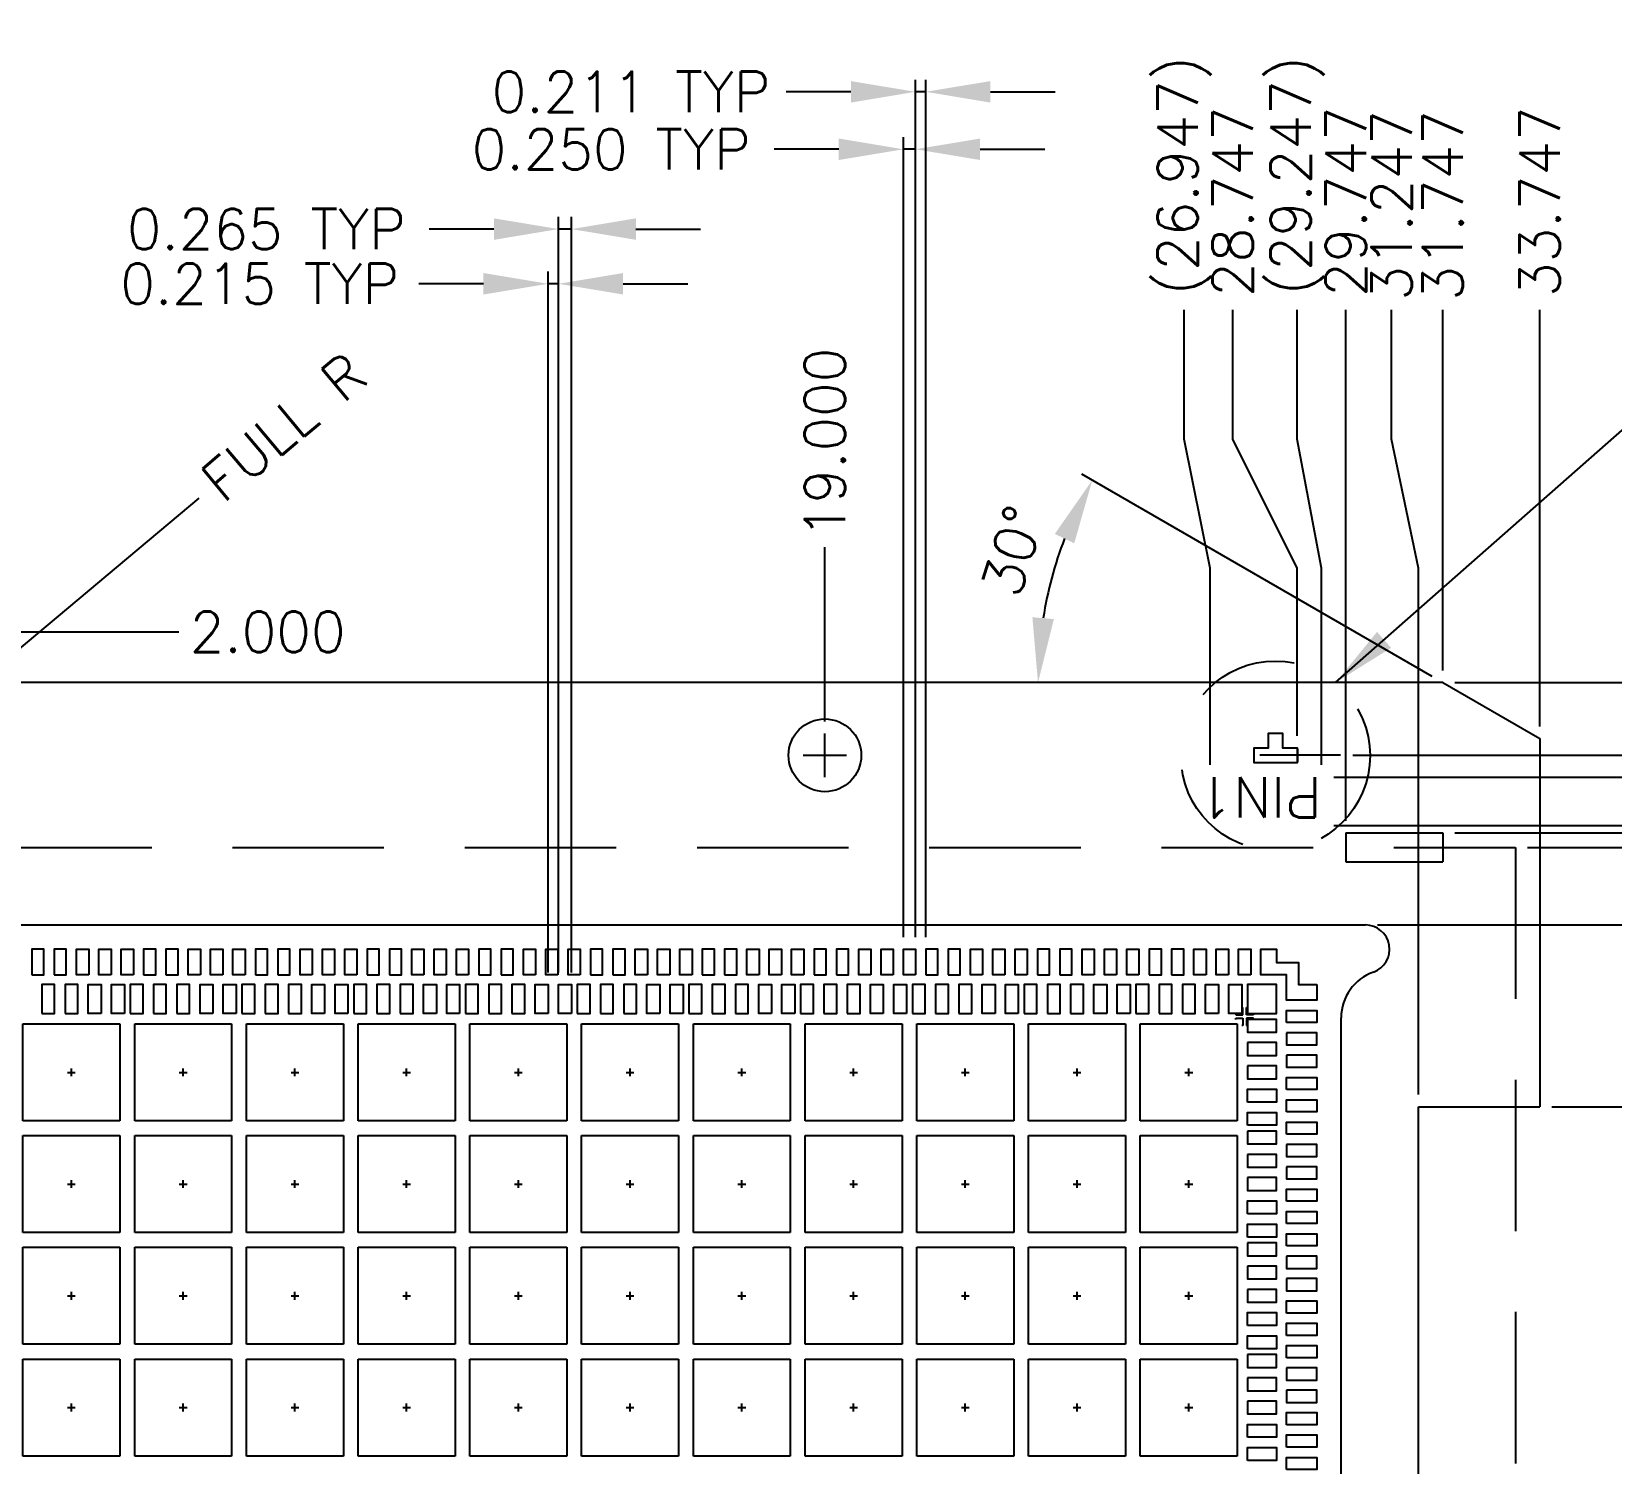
# Model space of a CAD drawing. Header units: millimetres. Extents: x 403.54 to 411.78, y 94.48 to 100.05.
# Drawn here: x 406.745 to 408.701, y 98.283 to 100.055 of the extents above; entities that cross this region are included whole.
import ezdxf

# ---------------------------------------------------------------- set-up
doc = ezdxf.new("R2010")
doc.units = ezdxf.units.MM
doc.header["$LTSCALE"] = 0.5
doc.header["$PDMODE"] = 98
for name, pattern in [('CENTER', [50.8, 31.75, -6.35, 6.35, -6.35]), ('HIDDEN', [0.375, 0.25, -0.125]), ('PHANTOM2', [31.75, 15.875, -3.175, 3.175, -3.175, 3.175, -3.175])]:
    doc.linetypes.add(name, pattern=pattern)
for name, color, linetype in [('1D', 4, 'Continuous'), ('BTM', 7, 'HIDDEN'), ('Center', 2, 'CENTER'), ('DIMENSION', 3, 'Continuous'), ('PKG', 1, 'PHANTOM2')]:
    doc.layers.add(name, color=color, linetype=linetype)
doc.styles.add('SIMPLEX', font='simplex.shx', dxfattribs={"bigfont": 'AllInOneBig.shx'})
doc.dimstyles.new('Standard1', dxfattribs={"dimtxt": 0.08, "dimasz": 0.08, "dimexe": 0.015, "dimexo": 0.015, "dimgap": 0.027, "dimtad": 1, "dimdec": 3, "dimlfac": 33.333333, "dimrnd": 0.0005, "dimzin": 1, "dimtxsty": 'SIMPLEX', "dimcen": 0.1905, "dimclrd": 256, "dimclre": 256, "dimclrt": 256, "dimazin": 3, "dimtp": 0.03, "dimtm": 0.05, "dimtfac": 0.8, "dimtdec": 3, "dimtmove": 0, "dimatfit": 3, "dimfxl": 0.05, "dimtzin": 4, "dimlwd": -1, "dimlwe": -1})
doc.dimstyles.new('Standard2', dxfattribs={"dimtxt": 0.05, "dimasz": 0.08, "dimexe": 0.015, "dimexo": 0.015, "dimgap": 0.01, "dimtad": 1, "dimdec": 3, "dimlfac": 16.666667, "dimrnd": 0.0005, "dimzin": 1, "dimtxsty": 'SIMPLEX', "dimcen": 0.015, "dimclrd": 256, "dimclre": 256, "dimclrt": 256, "dimazin": 3, "dimtp": 0.03, "dimtm": 0.05, "dimtfac": 0.8, "dimtdec": 3, "dimtmove": 0, "dimatfit": 3, "dimfxl": 0.05, "dimtzin": 4, "dimlwd": -1, "dimlwe": -1})

# ---------------------------------------------------------------- blocks, each defined once
blk = doc.blocks.new('*D9')
at = {"layer": 'Defpoints', "color": 0, "ltscale": 0.1, "transparency": 16777216}
for p in [(408.612, 98.7241), (409.1126, 98.7241), (406.5872, 97.1071)]:
    blk.add_point(p, dxfattribs=at)
at = {"layer": 'DIMENSION', "ltscale": 0.1, "transparency": 16777216}
blk.add_line((408.627, 98.7241), (409.1126, 98.7241), dxfattribs=at)
at = {"layer": 'DIMENSION', "ltscale": 0.1, "transparency": 16777216, "insert": (409.2464, 98.7241), "char_height": 0.05, "attachment_point": 5, "style": 'SIMPLEX'}
blk.add_mtext('\\A1;26.950', dxfattribs=at)
blk = doc.blocks.new('*D24')
at = {"layer": 'Defpoints', "color": 0, "transparency": 16777216}
for p in [(408.582, 99.0451), (408.582, 95.2051), (409.9498, 95.2051)]:
    blk.add_point(p, dxfattribs=at)
at = {"layer": 'DIMENSION', "transparency": 16777216}
for p, q in [((408.597, 99.0451), (409.9648, 99.0451)), ((409.9498, 98.9651), (409.9498, 97.6577)), ((409.9498, 95.2851), (409.9498, 96.5924)), ((408.597, 95.2051), (409.9648, 95.2051))]:
    blk.add_line(p, q, dxfattribs=at)
for points in [[(409.9365, 98.9651), (409.9631, 98.9651), (409.9498, 99.0451)], [(409.9365, 95.2851), (409.9631, 95.2851), (409.9498, 95.2051)]]:
    blk.add_solid(points, dxfattribs=at)
at = {"layer": 'DIMENSION', "transparency": 16777216, "insert": (409.9498, 97.1251), "char_height": 0.05, "attachment_point": 5, "rotation": 90, "style": 'SIMPLEX'}
blk.add_mtext('\\A1;64.000%%P0.500(TAPE WIDTH)', dxfattribs=at)
blk = doc.blocks.new('*D25')
at = {"layer": 'Defpoints', "color": 0, "transparency": 16777216}
for p in [(408.3962, 98.9491), (408.3962, 95.2651), (409.7707, 95.2651)]:
    blk.add_point(p, dxfattribs=at)
at = {"layer": 'DIMENSION', "transparency": 16777216}
for p, q in [((408.4112, 98.9491), (409.7857, 98.9491)), ((409.7707, 98.8691), (409.7707, 97.5254)), ((409.7707, 95.3451), (409.7707, 96.6887)), ((408.4112, 95.2651), (409.7857, 95.2651))]:
    blk.add_line(p, q, dxfattribs=at)
for points in [[(409.7574, 98.8691), (409.7841, 98.8691), (409.7707, 98.9491)], [(409.7574, 95.3451), (409.7841, 95.3451), (409.7707, 95.2651)]]:
    blk.add_solid(points, dxfattribs=at)
at = {"layer": 'DIMENSION', "transparency": 16777216, "insert": (409.7707, 97.1071), "char_height": 0.05, "attachment_point": 5, "rotation": 90, "style": 'SIMPLEX'}
blk.add_mtext('\\A1;59.3X61.4(MOLD PKG)', dxfattribs=at)
blk = doc.blocks.new('*D28')
at = {"layer": 'Defpoints', "color": 0, "transparency": 16777216}
for p in [(408.492, 99.0631), (409.1124, 98.9957), (406.5872, 97.1071)]:
    blk.add_point(p, dxfattribs=at)
at = {"layer": 'DIMENSION', "transparency": 16777216}
for p, q in [((408.507, 99.0631), (408.7924, 99.0631)), ((408.7924, 99.0631), (408.9524, 98.9957)), ((408.9524, 98.9957), (409.1124, 98.9957))]:
    blk.add_line(p, q, dxfattribs=at)
at = {"layer": 'DIMENSION', "transparency": 16777216, "insert": (409.2462, 98.9957), "char_height": 0.05, "attachment_point": 5, "style": 'SIMPLEX'}
blk.add_mtext('\\A1;32.600', dxfattribs=at)
blk = doc.blocks.new('*D46')
at = {"layer": 'Defpoints', "color": 0, "ltscale": 0.1, "transparency": 16777216}
for p in [(408.4287, 99.7105), (408.462, 98.7241), (406.5872, 97.1071)]:
    blk.add_point(p, dxfattribs=at)
at = {"layer": 'DIMENSION', "ltscale": 0.1, "transparency": 16777216}
for p, q in [((408.4287, 99.5505), (408.4287, 99.7105)), ((408.462, 99.3905), (408.4287, 99.5505)), ((408.462, 98.7391), (408.462, 99.3905))]:
    blk.add_line(p, q, dxfattribs=at)
at = {"layer": 'DIMENSION', "ltscale": 0.1, "transparency": 16777216, "insert": (408.4287, 99.8396), "char_height": 0.05, "attachment_point": 5, "rotation": 90, "style": 'SIMPLEX'}
blk.add_mtext('\\A1;31.247', dxfattribs=at)
blk = doc.blocks.new('*D47')
at = {"layer": 'Defpoints', "color": 0, "ltscale": 0.1, "transparency": 16777216}
for p in [(408.372, 99.7105), (408.372, 99.0631), (406.5872, 97.1071)]:
    blk.add_point(p, dxfattribs=at)
at = {"layer": 'DIMENSION', "ltscale": 0.1, "transparency": 16777216}
blk.add_line((408.372, 99.0781), (408.372, 99.7105), dxfattribs=at)
at = {"layer": 'DIMENSION', "ltscale": 0.1, "transparency": 16777216, "insert": (408.372, 99.8443), "char_height": 0.05, "attachment_point": 5, "rotation": 90, "style": 'SIMPLEX'}
blk.add_mtext('\\A1;29.747', dxfattribs=at)
blk = doc.blocks.new('*D51')
at = {"layer": 'Defpoints', "color": 0, "transparency": 16777216}
for p in [(407.9986, 99.3361), (404.694, 99.2491), (408.492, 99.2491), (408.492, 99.2491), (408.612, 99.1798)]:
    blk.add_point(p, dxfattribs=at)
at = {"layer": 'DIMENSION', "transparency": 16777216}
blk.add_line((408.479, 99.2566), (408.0452, 99.5071), dxfattribs=at)
blk.add_arc((408.492, 99.2491), 0.501, 159.1524, 170.8412, dxfattribs=at)
for points in [[(408.0118, 99.4331), (408.0359, 99.4216), (408.0582, 99.4996)], [(408.0107, 99.3277), (407.9841, 99.3299), (407.991, 99.2491)]]:
    blk.add_solid(points, dxfattribs=at)
at = {"layer": 'DIMENSION', "transparency": 16777216, "insert": (407.96, 99.4123), "char_height": 0.05, "attachment_point": 5, "rotation": 72.946, "style": 'SIMPLEX'}
blk.add_mtext('\\A1;30°', dxfattribs=at)
blk = doc.blocks.new('*D58')
at = {"layer": 'Defpoints', "color": 0, "ltscale": 0.1, "transparency": 16777216}
for p in [(406.6472, 99.3119), (406.5272, 99.1591), (406.6472, 99.1591)]:
    blk.add_point(p, dxfattribs=at)
at = {"layer": 'DIMENSION', "color": 0, "ltscale": 0.1, "transparency": 16777216}
for p, q in [((406.5272, 99.1741), (406.5272, 99.3269)), ((406.6472, 99.1741), (406.6472, 99.3269)), ((406.4472, 99.3119), (406.3672, 99.3119)), ((406.5272, 99.3119), (406.6472, 99.3119)), ((406.7272, 99.3119), (406.9275, 99.3119))]:
    blk.add_line(p, q, dxfattribs=at)
for points in [[(406.4472, 99.3252), (406.4472, 99.2986), (406.5272, 99.3119)], [(406.7272, 99.3252), (406.7272, 99.2986), (406.6472, 99.3119)]]:
    blk.add_solid(points, dxfattribs=at)
at = {"layer": 'DIMENSION', "color": 1, "ltscale": 0.1, "transparency": 16777216, "insert": (407.0375, 99.3119), "char_height": 0.05, "attachment_point": 5, "style": 'SIMPLEX'}
blk.add_mtext('\\A1;2.000', dxfattribs=at)
blk = doc.blocks.new('*D60')
at = {"layer": 'Defpoints', "color": 0, "ltscale": 0.1, "transparency": 16777216}
for p in [(406.6067, 99.1879), (406.5722, 99.1591)]:
    blk.add_point(p, dxfattribs=at)
at = {"layer": 'DIMENSION', "color": 0, "ltscale": 0.1, "transparency": 16777216}
for p, q in [((406.9524, 99.4772), (406.6681, 99.2393)), ((406.5722, 99.1591), (406.6067, 99.1879))]:
    blk.add_line(p, q, dxfattribs=at)
blk.add_arc((406.5722, 99.1591), 0.045, 20.8232, 70.9014, dxfattribs=at)
blk.add_solid([(406.6595, 99.2495), (406.6766, 99.229), (406.6067, 99.1879)], dxfattribs=at)
at = {"layer": 'DIMENSION', "color": 1, "ltscale": 0.1, "transparency": 16777216, "insert": (407.0578, 99.5654), "char_height": 0.05, "attachment_point": 5, "rotation": 39.9218, "style": 'SIMPLEX'}
blk.add_mtext('\\A1;FULL R', dxfattribs=at)
blk = doc.blocks.new('*D87')
at = {"layer": 'Defpoints', "color": 0, "ltscale": 0.1, "transparency": 16777216}
for p in [(408.232, 99.7105), (408.312, 99.1681), (406.5872, 97.1071)]:
    blk.add_point(p, dxfattribs=at)
at = {"layer": 'DIMENSION', "ltscale": 0.1, "transparency": 16777216}
for p, q in [((408.232, 99.5505), (408.232, 99.7105)), ((408.312, 99.3905), (408.232, 99.5505)), ((408.312, 99.1831), (408.312, 99.3905))]:
    blk.add_line(p, q, dxfattribs=at)
at = {"layer": 'DIMENSION', "ltscale": 0.1, "transparency": 16777216, "insert": (408.232, 99.8443), "char_height": 0.05, "attachment_point": 5, "rotation": 90, "style": 'SIMPLEX'}
blk.add_mtext('\\A1;28.747', dxfattribs=at)
blk = doc.blocks.new('*D88')
at = {"layer": 'Defpoints', "color": 0, "ltscale": 0.1, "transparency": 16777216}
for p in [(408.492, 99.7105), (408.492, 99.2491), (406.5872, 97.1071)]:
    blk.add_point(p, dxfattribs=at)
at = {"layer": 'DIMENSION', "ltscale": 0.1, "transparency": 16777216}
blk.add_line((408.492, 99.2641), (408.492, 99.7105), dxfattribs=at)
at = {"layer": 'DIMENSION', "ltscale": 0.1, "transparency": 16777216, "insert": (408.492, 99.8396), "char_height": 0.05, "attachment_point": 5, "rotation": 90, "style": 'SIMPLEX'}
blk.add_mtext('\\A1;31.747', dxfattribs=at)
blk = doc.blocks.new('*D89')
at = {"layer": 'Defpoints', "color": 0, "ltscale": 0.1, "transparency": 16777216}
for p in [(408.612, 99.7105), (408.612, 99.1798), (406.5872, 97.1071)]:
    blk.add_point(p, dxfattribs=at)
at = {"layer": 'DIMENSION', "ltscale": 0.1, "transparency": 16777216}
for p, q in [((408.612, 99.5505), (408.612, 99.7105)), ((408.612, 99.3905), (408.612, 99.5505)), ((408.612, 99.1948), (408.612, 99.3905))]:
    blk.add_line(p, q, dxfattribs=at)
at = {"layer": 'DIMENSION', "ltscale": 0.1, "transparency": 16777216, "insert": (408.612, 99.8443), "char_height": 0.05, "attachment_point": 5, "rotation": 90, "style": 'SIMPLEX'}
blk.add_mtext('\\A1;33.747', dxfattribs=at)
blk = doc.blocks.new('*D90')
at = {"layer": 'Defpoints', "color": 0, "ltscale": 0.1, "transparency": 16777216}
for p in [(409.1126, 99.3091), (408.492, 99.2491), (406.5872, 97.1071)]:
    blk.add_point(p, dxfattribs=at)
at = {"layer": 'DIMENSION', "ltscale": 0.1, "transparency": 16777216}
for p, q in [((408.7926, 99.2491), (408.9526, 99.3091)), ((408.9526, 99.3091), (409.1126, 99.3091)), ((408.507, 99.2491), (408.7926, 99.2491))]:
    blk.add_line(p, q, dxfattribs=at)
at = {"layer": 'DIMENSION', "ltscale": 0.1, "transparency": 16777216, "insert": (409.2464, 99.3091), "char_height": 0.05, "attachment_point": 5, "style": 'SIMPLEX'}
blk.add_mtext('\\A1;35.700', dxfattribs=at)
blk = doc.blocks.new('*D91')
at = {"layer": 'Defpoints', "color": 0, "ltscale": 0.1, "transparency": 16777216}
for p in [(409.1126, 99.2417), (408.3655, 99.1591), (406.5872, 97.1071)]:
    blk.add_point(p, dxfattribs=at)
at = {"layer": 'DIMENSION', "ltscale": 0.1, "transparency": 16777216}
for p, q in [((408.7926, 99.1591), (408.9526, 99.2417)), ((408.9526, 99.2417), (409.1126, 99.2417)), ((408.3805, 99.1591), (408.7926, 99.1591))]:
    blk.add_line(p, q, dxfattribs=at)
at = {"layer": 'DIMENSION', "ltscale": 0.1, "transparency": 16777216, "insert": (409.2464, 99.2417), "char_height": 0.05, "attachment_point": 5, "style": 'SIMPLEX'}
blk.add_mtext('\\A1;34.200', dxfattribs=at)
blk = doc.blocks.new('*D95')
at = {"layer": 'Defpoints', "color": 0, "ltscale": 0.1, "transparency": 16777216}
for p in [(407.7272, 99.4168), (407.7272, 99.186), (406.5872, 97.1071)]:
    blk.add_point(p, dxfattribs=at)
at = {"layer": 'DIMENSION', "ltscale": 0.1, "transparency": 16777216}
blk.add_line((407.7272, 99.201), (407.7272, 99.4168), dxfattribs=at)
at = {"layer": 'DIMENSION', "ltscale": 0.1, "transparency": 16777216, "insert": (407.7272, 99.5458), "char_height": 0.05, "attachment_point": 5, "rotation": 90, "style": 'SIMPLEX'}
blk.add_mtext('\\A1;19.000', dxfattribs=at)
blk = doc.blocks.new('*U122')
at = {"layer": 'Center', "ltscale": 0.005}
for p, q in [((-0.0048, 0), (0.0048, 0)), ((0, -0.0048), (0, 0.0048))]:
    blk.add_line(p, q, dxfattribs=at)
at = {"layer": 'PKG', "ltscale": 0.05}
blk.add_lwpolyline([(0.06, 0.06), (0.06, -0.06), (-0.06, -0.06), (-0.06, 0.06)], close=True, dxfattribs=at)
blk = doc.blocks.new('*U123')
at = {"layer": 'DIMENSION', "color": 0, "linetype": 'ByBlock', "lineweight": -2, "transparency": 16777216}
for p in [(1.7979, 3.3192), (1.9362, 3.3192), (2.0745, 3.3192), (2.2128, 3.3192), (2.3511, 3.3192), (2.4894, 3.3192), (2.6277, 3.3192), (2.766, 3.3192), (2.9043, 3.3192), (3.0426, 3.3192), (3.1809, 3.3192), (1.7979, 3.1809), (1.9362, 3.1809), (2.0745, 3.1809), (2.2128, 3.1809), (2.3511, 3.1809), (2.4894, 3.1809), (2.6277, 3.1809), (2.766, 3.1809), (2.9043, 3.1809), (3.0426, 3.1809), (3.1809, 3.1809), (1.7979, 3.0426), (1.9362, 3.0426), (2.0745, 3.0426), (2.2128, 3.0426), (2.3511, 3.0426), (2.4894, 3.0426), (2.6277, 3.0426), (2.766, 3.0426), (2.9043, 3.0426), (3.0426, 3.0426), (3.1809, 3.0426), (1.7979, 2.9043), (1.9362, 2.9043), (2.0745, 2.9043), (2.2128, 2.9043), (2.3511, 2.9043), (2.4894, 2.9043), (2.6277, 2.9043), (2.766, 2.9043), (2.9043, 2.9043), (3.0426, 2.9043), (3.1809, 2.9043)]:
    blk.add_blockref('*U122', p, dxfattribs=at)
blk = doc.blocks.new('*D140')
at = {"layer": 'Defpoints', "color": 0, "ltscale": 0.1, "transparency": 16777216}
for p in [(407.3975, 99.8104), (407.3975, 98.8754), (407.4134, 98.8754)]:
    blk.add_point(p, dxfattribs=at)
at = {"layer": 'DIMENSION', "ltscale": 0.1, "transparency": 16777216}
for p, q in [((407.3975, 98.8904), (407.3975, 99.8254)), ((407.4134, 98.8904), (407.4134, 99.8254)), ((407.3175, 99.8104), (407.2375, 99.8104)), ((407.4134, 99.8104), (407.3975, 99.8104)), ((407.4934, 99.8104), (407.5734, 99.8104))]:
    blk.add_line(p, q, dxfattribs=at)
for points in [[(407.3175, 99.8237), (407.3175, 99.7971), (407.3975, 99.8104)], [(407.4934, 99.8237), (407.4934, 99.7971), (407.4134, 99.8104)]]:
    blk.add_solid(points, dxfattribs=at)
at = {"layer": 'DIMENSION', "ltscale": 0.1, "transparency": 16777216, "insert": (407.0358, 99.8104), "char_height": 0.05, "attachment_point": 5, "style": 'SIMPLEX'}
blk.add_mtext('\\A1;0.265 TYP', dxfattribs=at)
blk = doc.blocks.new('*D141')
at = {"layer": 'Defpoints', "color": 0, "ltscale": 0.1, "transparency": 16777216}
for p in [(407.3846, 99.7427), (407.3846, 98.8754), (407.3975, 98.8754)]:
    blk.add_point(p, dxfattribs=at)
at = {"layer": 'DIMENSION', "ltscale": 0.1, "transparency": 16777216}
for p, q in [((407.3846, 98.8904), (407.3846, 99.7577)), ((407.3975, 98.8904), (407.3975, 99.7577)), ((407.3046, 99.7427), (407.2246, 99.7427)), ((407.3975, 99.7427), (407.3846, 99.7427)), ((407.4775, 99.7427), (407.5575, 99.7427))]:
    blk.add_line(p, q, dxfattribs=at)
for points in [[(407.3046, 99.756), (407.3046, 99.7294), (407.3846, 99.7427)], [(407.4775, 99.756), (407.4775, 99.7294), (407.3975, 99.7427)]]:
    blk.add_solid(points, dxfattribs=at)
at = {"layer": 'DIMENSION', "ltscale": 0.1, "transparency": 16777216, "insert": (407.0277, 99.7427), "char_height": 0.05, "attachment_point": 5, "style": 'SIMPLEX'}
blk.add_mtext('\\A1;0.215 TYP', dxfattribs=at)
blk = doc.blocks.new('*D142')
at = {"layer": 'Defpoints', "color": 0, "ltscale": 0.1, "transparency": 16777216}
for p in [(407.8394, 99.9092), (407.8244, 98.9191), (407.8394, 98.9191)]:
    blk.add_point(p, dxfattribs=at)
at = {"layer": 'DIMENSION', "ltscale": 0.1, "transparency": 16777216}
for p, q in [((407.8244, 98.9341), (407.8244, 99.9242)), ((407.8394, 98.9341), (407.8394, 99.9242)), ((407.7444, 99.9092), (407.6644, 99.9092)), ((407.8394, 99.9092), (407.8244, 99.9092)), ((407.9194, 99.9092), (407.9994, 99.9092))]:
    blk.add_line(p, q, dxfattribs=at)
for points in [[(407.7444, 99.9225), (407.7444, 99.8959), (407.8244, 99.9092)], [(407.9194, 99.9225), (407.9194, 99.8959), (407.8394, 99.9092)]]:
    blk.add_solid(points, dxfattribs=at)
at = {"layer": 'DIMENSION', "ltscale": 0.1, "transparency": 16777216, "insert": (407.4627, 99.9092), "char_height": 0.05, "attachment_point": 5, "style": 'SIMPLEX'}
blk.add_mtext('\\A1;0.250 TYP', dxfattribs=at)
blk = doc.blocks.new('*D143')
at = {"layer": 'Defpoints', "color": 0, "ltscale": 0.1, "transparency": 16777216}
for p in [(407.8521, 99.9803), (407.8394, 98.9191), (407.8521, 98.9191)]:
    blk.add_point(p, dxfattribs=at)
at = {"layer": 'DIMENSION', "ltscale": 0.1, "transparency": 16777216}
for p, q in [((407.7594, 99.9803), (407.6794, 99.9803)), ((407.8394, 98.9341), (407.8394, 99.9953)), ((407.8521, 99.9803), (407.8394, 99.9803)), ((407.8521, 98.9341), (407.8521, 99.9953)), ((407.9321, 99.9803), (408.0121, 99.9803))]:
    blk.add_line(p, q, dxfattribs=at)
for points in [[(407.7594, 99.9936), (407.7594, 99.967), (407.8394, 99.9803)], [(407.9321, 99.9936), (407.9321, 99.967), (407.8521, 99.9803)]]:
    blk.add_solid(points, dxfattribs=at)
at = {"layer": 'DIMENSION', "ltscale": 0.1, "transparency": 16777216, "insert": (407.4873, 99.9803), "char_height": 0.05, "attachment_point": 5, "style": 'SIMPLEX'}
blk.add_mtext('\\A1;0.211 TYP', dxfattribs=at)
blk = doc.blocks.new('*D207')
at = {"layer": 'Defpoints', "color": 0, "ltscale": 0.1, "transparency": 16777216}
for p in [(409.1126, 99.1534), (408.342, 99.1321), (406.5872, 97.1071)]:
    blk.add_point(p, dxfattribs=at)
at = {"layer": 'DIMENSION', "ltscale": 0.1, "transparency": 16777216}
for p, q in [((408.7926, 99.1321), (408.9526, 99.1534)), ((408.9526, 99.1534), (409.1126, 99.1534)), ((408.357, 99.1321), (408.7926, 99.1321))]:
    blk.add_line(p, q, dxfattribs=at)
at = {"layer": 'DIMENSION', "ltscale": 0.1, "transparency": 16777216, "insert": (409.2786, 99.1534), "char_height": 0.05, "attachment_point": 5, "style": 'SIMPLEX'}
blk.add_mtext('\\A1;(33.750)', dxfattribs=at)
blk = doc.blocks.new('*D208')
at = {"layer": 'Defpoints', "color": 0, "ltscale": 0.1, "transparency": 16777216}
for p in [(408.342, 99.0721), (409.1126, 99.0721), (406.5872, 97.1071)]:
    blk.add_point(p, dxfattribs=at)
at = {"layer": 'DIMENSION', "ltscale": 0.1, "transparency": 16777216}
blk.add_line((408.357, 99.0721), (409.1126, 99.0721), dxfattribs=at)
at = {"layer": 'DIMENSION', "ltscale": 0.1, "transparency": 16777216, "insert": (409.2786, 99.0721), "char_height": 0.05, "attachment_point": 5, "style": 'SIMPLEX'}
blk.add_mtext('\\A1;(32.750)', dxfattribs=at)
blk = doc.blocks.new('*D209')
at = {"layer": 'Defpoints', "color": 0, "ltscale": 0.1, "transparency": 16777216}
for p in [(408.312, 99.7105), (408.342, 99.1321), (406.5872, 97.1071)]:
    blk.add_point(p, dxfattribs=at)
at = {"layer": 'DIMENSION', "ltscale": 0.1, "transparency": 16777216}
for p, q in [((408.312, 99.5505), (408.312, 99.7105)), ((408.342, 99.3905), (408.312, 99.5505)), ((408.342, 99.1471), (408.342, 99.3905))]:
    blk.add_line(p, q, dxfattribs=at)
at = {"layer": 'DIMENSION', "ltscale": 0.1, "transparency": 16777216, "insert": (408.312, 99.8765), "char_height": 0.05, "attachment_point": 5, "rotation": 90, "style": 'SIMPLEX'}
blk.add_mtext('\\A1;(29.247)', dxfattribs=at)
blk = doc.blocks.new('*D210')
at = {"layer": 'Defpoints', "color": 0, "ltscale": 0.1, "transparency": 16777216}
for p in [(408.1721, 99.7105), (408.204, 99.1321), (406.5872, 97.1071)]:
    blk.add_point(p, dxfattribs=at)
at = {"layer": 'DIMENSION', "ltscale": 0.1, "transparency": 16777216}
for p, q in [((408.1721, 99.5505), (408.1721, 99.7105)), ((408.204, 99.3905), (408.1721, 99.5505)), ((408.204, 99.1471), (408.204, 99.3905))]:
    blk.add_line(p, q, dxfattribs=at)
at = {"layer": 'DIMENSION', "ltscale": 0.1, "transparency": 16777216, "insert": (408.1721, 99.8765), "char_height": 0.05, "attachment_point": 5, "rotation": 90, "style": 'SIMPLEX'}
blk.add_mtext('\\A1;(26.947)', dxfattribs=at)

msp = doc.modelspace()

# ---------------------------------------------------------------- linework, layer by layer
for p, q in [((408.492031, 99.249054), (404.693983, 99.249054)), ((408.492031, 99.249054), (408.612031, 99.179754)), ((408.612031, 99.179754), (408.612031, 98.724054)), ((408.372031, 99.063054), (408.492031, 99.063054)), ((408.372031, 99.063054), (408.372031, 99.027054)), ((408.492031, 99.063054), (408.492031, 99.027054)), ((408.372031, 99.027054), (408.492031, 99.027054))]:
    msp.add_line(p, q)
at = {"color": 1, "linetype": 'CENTER', "ltscale": 0.001}
msp.add_line((408.36548, 99.159054), (408.222971, 99.159054), dxfattribs=at)
at = {"ltscale": 0.1}
msp.add_line((408.312031, 99.166922), (408.312031, 99.151187), dxfattribs=at)
at = {"color": 2, "linetype": 'HIDDEN', "ltscale": 1.5}
msp.add_line((408.582031, 99.045054), (408.582031, 95.205054), dxfattribs=at)
at = {"color": 0}
for p, q in [((408.462031, 98.244054), (408.462031, 98.724054)), ((408.462031, 98.724054), (408.612031, 98.724054))]:
    msp.add_line(p, q, dxfattribs=at)
at = {"ltscale": 0.05}
msp.add_lwpolyline([(408.294031, 99.150054), (408.312031, 99.150054), (408.312031, 99.168054), (408.294031, 99.168054), (408.294031, 99.186054), (408.276031, 99.186054), (408.276031, 99.168054), (408.258031, 99.168054), (408.258031, 99.150054), (408.294031, 99.150054)], dxfattribs=at)
for points in [[(406.745671, 98.887404), (406.760671, 98.887404), (406.760671, 98.919054), (406.745671, 98.919054)], [(406.773331, 98.887404), (406.788331, 98.887404), (406.788331, 98.919054), (406.773331, 98.919054)], [(406.815991, 98.887404), (406.800991, 98.887404), (406.800991, 98.919054), (406.815991, 98.919054)], [(406.843651, 98.887404), (406.828651, 98.887404), (406.828651, 98.919054), (406.843651, 98.919054)], [(406.871311, 98.887404), (406.856311, 98.887404), (406.856311, 98.919054), (406.871311, 98.919054)], [(406.883971, 98.887404), (406.898971, 98.887404), (406.898971, 98.919054), (406.883971, 98.919054)], [(406.911631, 98.887404), (406.926631, 98.887404), (406.926631, 98.919054), (406.911631, 98.919054)], [(406.954291, 98.887404), (406.939291, 98.887404), (406.939291, 98.919054), (406.954291, 98.919054)], [(406.981951, 98.887404), (406.966951, 98.887404), (406.966951, 98.919054), (406.981951, 98.919054)], [(407.009611, 98.887404), (406.994611, 98.887404), (406.994611, 98.919054), (407.009611, 98.919054)], [(407.022271, 98.887404), (407.037271, 98.887404), (407.037271, 98.919054), (407.022271, 98.919054)], [(407.049931, 98.887404), (407.064931, 98.887404), (407.064931, 98.919054), (407.049931, 98.919054)], [(407.092591, 98.887404), (407.077591, 98.887404), (407.077591, 98.919054), (407.092591, 98.919054)], [(407.120251, 98.887404), (407.105251, 98.887404), (407.105251, 98.919054), (407.120251, 98.919054)], [(407.147911, 98.887404), (407.132911, 98.887404), (407.132911, 98.919054), (407.147911, 98.919054)], [(407.160571, 98.887404), (407.175571, 98.887404), (407.175571, 98.919054), (407.160571, 98.919054)], [(407.188231, 98.887404), (407.203231, 98.887404), (407.203231, 98.919054), (407.188231, 98.919054)], [(407.230891, 98.887404), (407.215891, 98.887404), (407.215891, 98.919054), (407.230891, 98.919054)], [(407.258551, 98.887404), (407.243551, 98.887404), (407.243551, 98.919054), (407.258551, 98.919054)], [(407.286211, 98.887404), (407.271211, 98.887404), (407.271211, 98.919054), (407.286211, 98.919054)], [(407.298871, 98.887404), (407.313871, 98.887404), (407.313871, 98.919054), (407.298871, 98.919054)], [(407.326531, 98.887404), (407.341531, 98.887404), (407.341531, 98.919054), (407.326531, 98.919054)], [(407.369191, 98.887404), (407.354191, 98.887404), (407.354191, 98.919054), (407.369191, 98.919054)], [(407.396851, 98.887404), (407.381851, 98.887404), (407.381851, 98.919054), (407.396851, 98.919054)], [(407.424511, 98.887404), (407.409511, 98.887404), (407.409511, 98.919054), (407.424511, 98.919054)], [(407.437171, 98.887404), (407.452171, 98.887404), (407.452171, 98.919054), (407.437171, 98.919054)], [(407.464831, 98.887404), (407.479831, 98.887404), (407.479831, 98.919054), (407.464831, 98.919054)], [(407.507491, 98.887404), (407.492491, 98.887404), (407.492491, 98.919054), (407.507491, 98.919054)], [(407.535151, 98.887404), (407.520151, 98.887404), (407.520151, 98.919054), (407.535151, 98.919054)], [(407.562811, 98.887404), (407.547811, 98.887404), (407.547811, 98.919054), (407.562811, 98.919054)], [(407.575471, 98.887404), (407.590471, 98.887404), (407.590471, 98.919054), (407.575471, 98.919054)], [(407.603131, 98.887404), (407.618131, 98.887404), (407.618131, 98.919054), (407.603131, 98.919054)], [(407.645791, 98.887404), (407.630791, 98.887404), (407.630791, 98.919054), (407.645791, 98.919054)], [(407.673451, 98.887404), (407.658451, 98.887404), (407.658451, 98.919054), (407.673451, 98.919054)], [(407.701111, 98.887404), (407.686111, 98.887404), (407.686111, 98.919054), (407.701111, 98.919054)], [(407.713771, 98.887404), (407.728771, 98.887404), (407.728771, 98.919054), (407.713771, 98.919054)], [(407.741431, 98.887404), (407.756431, 98.887404), (407.756431, 98.919054), (407.741431, 98.919054)], [(407.784091, 98.887404), (407.769091, 98.887404), (407.769091, 98.919054), (407.784091, 98.919054)], [(407.811751, 98.887404), (407.796751, 98.887404), (407.796751, 98.919054), (407.811751, 98.919054)], [(407.839411, 98.887404), (407.824411, 98.887404), (407.824411, 98.919054), (407.839411, 98.919054)], [(407.852071, 98.887404), (407.867071, 98.887404), (407.867071, 98.919054), (407.852071, 98.919054)], [(407.879731, 98.887404), (407.894731, 98.887404), (407.894731, 98.919054), (407.879731, 98.919054)], [(407.922391, 98.887404), (407.907391, 98.887404), (407.907391, 98.919054), (407.922391, 98.919054)], [(407.950051, 98.887404), (407.935051, 98.887404), (407.935051, 98.919054), (407.950051, 98.919054)], [(407.977711, 98.887404), (407.962711, 98.887404), (407.962711, 98.919054), (407.977711, 98.919054)], [(407.990371, 98.887404), (408.005371, 98.887404), (408.005371, 98.919054), (407.990371, 98.919054)], [(408.018031, 98.887404), (408.033031, 98.887404), (408.033031, 98.919054), (408.018031, 98.919054)], [(408.060691, 98.887404), (408.045691, 98.887404), (408.045691, 98.919054), (408.060691, 98.919054)], [(408.088351, 98.887404), (408.073351, 98.887404), (408.073351, 98.919054), (408.088351, 98.919054)], [(408.116011, 98.887404), (408.101011, 98.887404), (408.101011, 98.919054), (408.116011, 98.919054)], [(408.128671, 98.887404), (408.143671, 98.887404), (408.143671, 98.919054), (408.128671, 98.919054)], [(408.156331, 98.887404), (408.171331, 98.887404), (408.171331, 98.919054), (408.156331, 98.919054)], [(408.198991, 98.887404), (408.183991, 98.887404), (408.183991, 98.919054), (408.198991, 98.919054)], [(408.226651, 98.887404), (408.211651, 98.887404), (408.211651, 98.919054), (408.226651, 98.919054)], [(408.254311, 98.887404), (408.239311, 98.887404), (408.239311, 98.919054), (408.254311, 98.919054)], [(408.336211, 98.875404), (408.336211, 98.870964), (408.336211, 98.855964), (408.298411, 98.855964), (408.298411, 98.887404), (408.266971, 98.887404), (408.266971, 98.919054), (408.283411, 98.919054), (408.286411, 98.919054), (408.286411, 98.902404), (408.313411, 98.902404), (408.313411, 98.875404)], [(406.757911, 98.839404), (406.773811, 98.839404), (406.773811, 98.875404), (406.757911, 98.875404)], [(406.786711, 98.839404), (406.802611, 98.839404), (406.802611, 98.875404), (406.786711, 98.875404)], [(406.831411, 98.839404), (406.815511, 98.839404), (406.815511, 98.875404), (406.831411, 98.875404)], [(406.860211, 98.839404), (406.844311, 98.839404), (406.844311, 98.875404), (406.860211, 98.875404)], [(406.867411, 98.839404), (406.883311, 98.839404), (406.883311, 98.875404), (406.867411, 98.875404)], [(406.896211, 98.839404), (406.912111, 98.839404), (406.912111, 98.875404), (406.896211, 98.875404)], [(406.925011, 98.839404), (406.940911, 98.839404), (406.940911, 98.875404), (406.925011, 98.875404)], [(406.969711, 98.839404), (406.953811, 98.839404), (406.953811, 98.875404), (406.969711, 98.875404)], [(406.998511, 98.839404), (406.982611, 98.839404), (406.982611, 98.875404), (406.998511, 98.875404)], [(407.005711, 98.839404), (407.021611, 98.839404), (407.021611, 98.875404), (407.005711, 98.875404)], [(407.034511, 98.839404), (407.050411, 98.839404), (407.050411, 98.875404), (407.034511, 98.875404)], [(407.063311, 98.839404), (407.079211, 98.839404), (407.079211, 98.875404), (407.063311, 98.875404)], [(407.108011, 98.839404), (407.092111, 98.839404), (407.092111, 98.875404), (407.108011, 98.875404)], [(407.136811, 98.839404), (407.120911, 98.839404), (407.120911, 98.875404), (407.136811, 98.875404)], [(407.144011, 98.839404), (407.159911, 98.839404), (407.159911, 98.875404), (407.144011, 98.875404)], [(407.172811, 98.839404), (407.188711, 98.839404), (407.188711, 98.875404), (407.172811, 98.875404)], [(407.201611, 98.839404), (407.217511, 98.839404), (407.217511, 98.875404), (407.201611, 98.875404)], [(407.246311, 98.839404), (407.230411, 98.839404), (407.230411, 98.875404), (407.246311, 98.875404)], [(407.275111, 98.839404), (407.259211, 98.839404), (407.259211, 98.875404), (407.275111, 98.875404)], [(407.282311, 98.839404), (407.298211, 98.839404), (407.298211, 98.875404), (407.282311, 98.875404)], [(407.311111, 98.839404), (407.327011, 98.839404), (407.327011, 98.875404), (407.311111, 98.875404)], [(407.339911, 98.839404), (407.355811, 98.839404), (407.355811, 98.875404), (407.339911, 98.875404)], [(407.384611, 98.839404), (407.368711, 98.839404), (407.368711, 98.875404), (407.384611, 98.875404)], [(407.413411, 98.839404), (407.397511, 98.839404), (407.397511, 98.875404), (407.413411, 98.875404)], [(407.420611, 98.839404), (407.436511, 98.839404), (407.436511, 98.875404), (407.420611, 98.875404)], [(407.449411, 98.839404), (407.465311, 98.839404), (407.465311, 98.875404), (407.449411, 98.875404)], [(407.478211, 98.839404), (407.494111, 98.839404), (407.494111, 98.875404), (407.478211, 98.875404)], [(407.522911, 98.839404), (407.507011, 98.839404), (407.507011, 98.875404), (407.522911, 98.875404)], [(407.551711, 98.839404), (407.535811, 98.839404), (407.535811, 98.875404), (407.551711, 98.875404)], [(407.558911, 98.839404), (407.574811, 98.839404), (407.574811, 98.875404), (407.558911, 98.875404)], [(407.587711, 98.839404), (407.603611, 98.839404), (407.603611, 98.875404), (407.587711, 98.875404)], [(407.616511, 98.839404), (407.632411, 98.839404), (407.632411, 98.875404), (407.616511, 98.875404)], [(407.661211, 98.839404), (407.645311, 98.839404), (407.645311, 98.875404), (407.661211, 98.875404)], [(407.690011, 98.839404), (407.674111, 98.839404), (407.674111, 98.875404), (407.690011, 98.875404)], [(407.697211, 98.839404), (407.713111, 98.839404), (407.713111, 98.875404), (407.697211, 98.875404)], [(407.726011, 98.839404), (407.741911, 98.839404), (407.741911, 98.875404), (407.726011, 98.875404)], [(407.754811, 98.839404), (407.770711, 98.839404), (407.770711, 98.875404), (407.754811, 98.875404)], [(407.799511, 98.839404), (407.783611, 98.839404), (407.783611, 98.875404), (407.799511, 98.875404)], [(407.828311, 98.839404), (407.812411, 98.839404), (407.812411, 98.875404), (407.828311, 98.875404)], [(407.835511, 98.839404), (407.851411, 98.839404), (407.851411, 98.875404), (407.835511, 98.875404)], [(407.864311, 98.839404), (407.880211, 98.839404), (407.880211, 98.875404), (407.864311, 98.875404)], [(407.893111, 98.839404), (407.909011, 98.839404), (407.909011, 98.875404), (407.893111, 98.875404)], [(407.937811, 98.839404), (407.921911, 98.839404), (407.921911, 98.875404), (407.937811, 98.875404)], [(407.966611, 98.839404), (407.950711, 98.839404), (407.950711, 98.875404), (407.966611, 98.875404)], [(407.973811, 98.839404), (407.989711, 98.839404), (407.989711, 98.875404), (407.973811, 98.875404)], [(408.002611, 98.839404), (408.018511, 98.839404), (408.018511, 98.875404), (408.002611, 98.875404)], [(408.031411, 98.839404), (408.047311, 98.839404), (408.047311, 98.875404), (408.031411, 98.875404)], [(408.076111, 98.839404), (408.060211, 98.839404), (408.060211, 98.875404), (408.076111, 98.875404)], [(408.104911, 98.839404), (408.089011, 98.839404), (408.089011, 98.875404), (408.104911, 98.875404)], [(408.112111, 98.839404), (408.128011, 98.839404), (408.128011, 98.875404), (408.112111, 98.875404)], [(408.140911, 98.839404), (408.156811, 98.839404), (408.156811, 98.875404), (408.140911, 98.875404)], [(408.169711, 98.839404), (408.185611, 98.839404), (408.185611, 98.875404), (408.169711, 98.875404)], [(408.214411, 98.839404), (408.198511, 98.839404), (408.198511, 98.875404), (408.214411, 98.875404)], [(408.243211, 98.839404), (408.227311, 98.839404), (408.227311, 98.875404), (408.243211, 98.875404)], [(408.250411, 98.839404), (408.286411, 98.839404), (408.286411, 98.875404), (408.250411, 98.875404)], [(408.250411, 98.832204), (408.250411, 98.816304), (408.286411, 98.816304), (408.286411, 98.832204)], [(408.298411, 98.828304), (408.298411, 98.843304), (408.336211, 98.843304), (408.336211, 98.828304)], [(408.298411, 98.815644), (408.298411, 98.800644), (408.336211, 98.800644), (408.336211, 98.815644)], [(408.250411, 98.803404), (408.250411, 98.787504), (408.286411, 98.787504), (408.286411, 98.803404)], [(408.298411, 98.787984), (408.298411, 98.772984), (408.336211, 98.772984), (408.336211, 98.787984)], [(408.250411, 98.774604), (408.250411, 98.758704), (408.286411, 98.758704), (408.286411, 98.774604)], [(408.298411, 98.745324), (408.298411, 98.760324), (408.336211, 98.760324), (408.336211, 98.745324)], [(408.250411, 98.729904), (408.250411, 98.745804), (408.286411, 98.745804), (408.286411, 98.729904)], [(408.298411, 98.717664), (408.298411, 98.732664), (408.336211, 98.732664), (408.336211, 98.717664)], [(408.250411, 98.701104), (408.250411, 98.717004), (408.286411, 98.717004), (408.286411, 98.701104)], [(408.250411, 98.693904), (408.250411, 98.678004), (408.286411, 98.678004), (408.286411, 98.693904)], [(408.298411, 98.690004), (408.298411, 98.705004), (408.336211, 98.705004), (408.336211, 98.690004)], [(408.298411, 98.677344), (408.298411, 98.662344), (408.336211, 98.662344), (408.336211, 98.677344)], [(408.250411, 98.665104), (408.250411, 98.649204), (408.286411, 98.649204), (408.286411, 98.665104)], [(408.250411, 98.636304), (408.250411, 98.620404), (408.286411, 98.620404), (408.286411, 98.636304)], [(408.298411, 98.649684), (408.298411, 98.634684), (408.336211, 98.634684), (408.336211, 98.649684)], [(408.298411, 98.607024), (408.298411, 98.622024), (408.336211, 98.622024), (408.336211, 98.607024)], [(408.250411, 98.591604), (408.250411, 98.607504), (408.286411, 98.607504), (408.286411, 98.591604)], [(408.298411, 98.579364), (408.298411, 98.594364), (408.336211, 98.594364), (408.336211, 98.579364)], [(408.250411, 98.562804), (408.250411, 98.578704), (408.286411, 98.578704), (408.286411, 98.562804)], [(408.250411, 98.555604), (408.250411, 98.539704), (408.286411, 98.539704), (408.286411, 98.555604)], [(408.298411, 98.551704), (408.298411, 98.566704), (408.336211, 98.566704), (408.336211, 98.551704)], [(408.298411, 98.539044), (408.298411, 98.524044), (408.336211, 98.524044), (408.336211, 98.539044)], [(408.250411, 98.526804), (408.250411, 98.510904), (408.286411, 98.510904), (408.286411, 98.526804)], [(408.250411, 98.498004), (408.250411, 98.482104), (408.286411, 98.482104), (408.286411, 98.498004)], [(408.298411, 98.511384), (408.298411, 98.496384), (408.336211, 98.496384), (408.336211, 98.511384)], [(408.298411, 98.468724), (408.298411, 98.483724), (408.336211, 98.483724), (408.336211, 98.468724)], [(408.250411, 98.453304), (408.250411, 98.469204), (408.286411, 98.469204), (408.286411, 98.453304)], [(408.298411, 98.441064), (408.298411, 98.456064), (408.336211, 98.456064), (408.336211, 98.441064)], [(408.250411, 98.424504), (408.250411, 98.440404), (408.286411, 98.440404), (408.286411, 98.424504)], [(408.250411, 98.417304), (408.250411, 98.401404), (408.286411, 98.401404), (408.286411, 98.417304)], [(408.298411, 98.413404), (408.298411, 98.428404), (408.336211, 98.428404), (408.336211, 98.413404)], [(408.298411, 98.400744), (408.298411, 98.385744), (408.336211, 98.385744), (408.336211, 98.400744)], [(408.250411, 98.388504), (408.250411, 98.372604), (408.286411, 98.372604), (408.286411, 98.388504)], [(408.250411, 98.359704), (408.250411, 98.343804), (408.286411, 98.343804), (408.286411, 98.359704)], [(408.298411, 98.373084), (408.298411, 98.358084), (408.336211, 98.358084), (408.336211, 98.373084)], [(408.298411, 98.330424), (408.298411, 98.345424), (408.336211, 98.345424), (408.336211, 98.330424)], [(408.250411, 98.315004), (408.250411, 98.330904), (408.286411, 98.330904), (408.286411, 98.315004)], [(408.298411, 98.302764), (408.298411, 98.317764), (408.336211, 98.317764), (408.336211, 98.302764)], [(408.250411, 98.286204), (408.250411, 98.302104), (408.286411, 98.302104), (408.286411, 98.286204)], [(408.298411, 98.275104), (408.298411, 98.290104), (408.336211, 98.290104), (408.336211, 98.275104)]]:
    msp.add_lwpolyline(points, close=True, dxfattribs=at)
at = {"layer": '1D', "linetype": 'CENTER'}
for p, q in [((407.727211, 99.132093), (407.727211, 99.186015)), ((407.70025, 99.159054), (407.754172, 99.159054)), ((408.366211, 98.097907), (408.366211, 98.834201))]:
    msp.add_line(p, q, dxfattribs=at)
at = {"layer": '1D', "color": 2, "linetype": 'HIDDEN', "ltscale": 1.5}
msp.add_line((404.693983, 99.045054), (408.582031, 99.045054), dxfattribs=at)
at = {"layer": '1D', "color": 4}
msp.add_line((404.778211, 98.949054), (408.396211, 98.949054), dxfattribs=at)
at = {"layer": '1D', "linetype": 'HIDDEN'}
msp.add_circle((408.284881, 99.158685), 0.117098, dxfattribs=at)
at = {"layer": '1D', "color": 4}
for centre, radius, start, end in [((408.396211, 98.919054), 0.03, 289.471221, 90), ((408.426211, 98.834201), 0.06, 109.471221, 180)]:
    msp.add_arc(centre, radius, start, end, dxfattribs=at)
at = {"layer": 'BTM', "ltscale": 0.03}
for points in [[(408.235711, 98.839404), (408.235711, 98.837904), (408.244711, 98.837904), (408.244711, 98.846904), (408.243211, 98.846904)], [(408.257911, 98.839404), (408.257911, 98.837904), (408.248911, 98.837904), (408.248911, 98.846904), (408.250411, 98.846904)], [(408.235711, 98.832204), (408.235711, 98.833704), (408.244711, 98.833704), (408.244711, 98.824704), (408.243211, 98.824704)], [(408.257911, 98.832204), (408.257911, 98.833704), (408.248911, 98.833704), (408.248911, 98.824704), (408.250411, 98.824704)]]:
    msp.add_lwpolyline(points, dxfattribs=at)
at = {"layer": 'DIMENSION', "color": 0}
msp.add_circle((407.727211, 99.159054), 0.045, dxfattribs=at)

# ---------------------------------------------------------------- block references
at = {"layer": 'DIMENSION'}
msp.add_blockref('*U123', (404.996761, 95.447454), dxfattribs=at)

# ---------------------------------------------------------------- texts
at = {"ltscale": 0.1, "insert": (408.342031, 99.082054), "char_height": 0.05, "width": 0.40537792, "attachment_point": 1, "rotation": 180, "style": 'SIMPLEX'}
msp.add_mtext('PIN1', dxfattribs=at)

# ---------------------------------------------------------------- dimensions: what is measured, and where the dimension line sits
at = {"layer": 'DIMENSION', "ltscale": 0.1}
for base, p1, p2, picture, middle in [((407.852071, 99.98029), (407.839411, 98.919054), (407.852071, 98.919054), '*D143', (407.487268, 99.98029)), ((407.839411, 99.909195), (407.824411, 98.919054), (407.839411, 98.919054), '*D142', (407.462744, 99.909195))]:
    dim = msp.add_linear_dim(base=base, p1=p1, p2=p2, text='<> TYP', dimstyle='Standard2', dxfattribs=at)
    dim.commit()
    dim.dimension.update_dxf_attribs({"geometry": picture, "text_midpoint": middle, "dimtype": 160})
for feature_location, offset, dtype, picture, middle in [((408.342031, 99.132054), (-0.03, 0.578459), 1, '*D209', (408.312031, 99.876465)), ((408.204031, 99.132054), (-0.031944, 0.578459), 1, '*D210', (408.172087, 99.876465)), ((408.342031, 99.132054), (0.770573, 0.021345), 0, '*D207', (409.278556, 99.1534)), ((408.342031, 99.072054), (0.770573, 0), 0, '*D208', (409.278556, 99.072054))]:
    dim = msp.add_ordinate_dim(feature_location=feature_location, offset=offset, dtype=dtype, origin=(406.587211, 97.107054), text='(<>)', dimstyle='Standard2', dxfattribs=at)
    dim.commit()
    dim.dimension.update_dxf_attribs({"geometry": picture, "text_midpoint": middle})
at = {"layer": 'DIMENSION', "color": 0, "ltscale": 0.1}
dim = msp.add_ordinate_dim(feature_location=(408.372031, 99.063054), offset=(0, 0.647459), dtype=1, origin=(406.587211, 97.107054), dimstyle='Standard2', dxfattribs=at)
dim.commit()
dim.dimension.update_dxf_attribs({"geometry": '*D47', "text_midpoint": (408.372031, 99.844323)})
at = {"layer": 'DIMENSION', "ltscale": 0.1}
for feature_location, offset, dtype, picture, middle in [((408.312031, 99.168054), (-0.08, 0.542459), 1, '*D87', (408.232031, 99.844323)), ((408.612031, 99.179754), (0.000017, 0.530759), 1, '*D89', (408.612048, 99.844323)), ((408.492031, 99.249054), (0, 0.461459), 1, '*D88', (408.492031, 99.839561)), ((407.727211, 99.186015), (0, 0.230768), 1, '*D95', (407.727211, 99.545831)), ((408.492031, 99.249054), (0.620573, 0.06), 0, '*D90', (409.246413, 99.309054)), ((408.36548, 99.159054), (0.747123, 0.082659), 0, '*D91', (409.246413, 99.241713))]:
    dim = msp.add_ordinate_dim(feature_location=feature_location, offset=offset, dtype=dtype, origin=(406.587211, 97.107054), dimstyle='Standard2', dxfattribs=at)
    dim.commit()
    dim.dimension.update_dxf_attribs({"geometry": picture, "text_midpoint": middle})
at = {"layer": 'DIMENSION', "color": 3, "ltscale": 0.1}
dim = msp.add_ordinate_dim(feature_location=(408.462031, 98.724054), offset=(-0.033359, 0.986459), dtype=1, origin=(406.587211, 97.107054), dimstyle='Standard2', dxfattribs=at)
dim.commit()
dim.dimension.update_dxf_attribs({"geometry": '*D46', "text_midpoint": (408.428672, 99.839561)})
at = {"layer": 'DIMENSION', "ltscale": 0.1}
for base, p1, p2, picture, middle in [((407.397511, 99.810409), (407.413411, 98.875404), (407.397511, 98.875404), '*D140', (407.035844, 99.810409)), ((407.384611, 99.742684), (407.397511, 98.875404), (407.384611, 98.875404), '*D141', (407.027706, 99.742684))]:
    dim = msp.add_linear_dim(base=base, p1=p1, p2=p2, text='<> TYP', dimstyle='Standard2', dxfattribs=at)
    dim.commit()
    dim.dimension.update_dxf_attribs({"geometry": picture, "text_midpoint": middle})
at = {"layer": 'DIMENSION', "color": 0, "ltscale": 0.1}
dim = msp.add_radius_dim(center=(406.572211, 99.159054), mpoint=(406.606722, 99.187933), text='FULL R', dimstyle='Standard2', override={"dimclrd": 0, "dimclre": 0, "dimclrt": 1}, dxfattribs=at)
dim.commit()
dim.dimension.update_dxf_attribs({"geometry": '*D60', "text_midpoint": (407.057766, 99.565355), "dimtype": 164})
at = {"layer": 'DIMENSION'}
dim = msp.add_angular_dim_2l(base=(407.998649, 99.33607), line1=((408.492031, 99.249054), (404.693983, 99.249054)), line2=((408.492031, 99.249054), (408.612031, 99.179754)), dimstyle='Standard2', override={"dimtmove": 2}, dxfattribs=at)
dim.commit()
dim.dimension.update_dxf_attribs({"geometry": '*D51', "text_midpoint": (407.959961, 99.412272), "dimtype": 162})
at = {"layer": 'DIMENSION', "color": 0, "ltscale": 0.1}
dim = msp.add_linear_dim(base=(406.647211, 99.311897), p1=(406.527211, 99.159054), p2=(406.647211, 99.159054), dimstyle='Standard2', override={"dimclrd": 0, "dimclre": 0, "dimclrt": 1}, dxfattribs=at)
dim.commit()
dim.dimension.update_dxf_attribs({"geometry": '*D58', "text_midpoint": (407.037491, 99.311897), "dimtype": 160})
at = {"layer": 'DIMENSION'}
dim = msp.add_ordinate_dim(feature_location=(408.492031, 99.063054), offset=(0.620382, -0.067317), dtype=0, origin=(406.587211, 97.107054), dimstyle='Standard2', dxfattribs=at)
dim.commit()
dim.dimension.update_dxf_attribs({"geometry": '*D28', "text_midpoint": (409.246222, 98.995737)})
for base, p1, p2, text, picture, middle in [((409.949814, 95.205054), (408.582031, 99.045054), (408.582031, 95.205054), '64.000%%P0.500(TAPE WIDTH)', '*D24', (409.949814, 97.125054)), ((409.770721, 95.265054), (408.396211, 98.949054), (408.396211, 95.265054), '59.3X61.4(MOLD PKG)', '*D25', (409.770721, 97.107054))]:
    dim = msp.add_linear_dim(base=base, p1=p1, p2=p2, angle=90, text=text, dimstyle='Standard2', dxfattribs=at)
    dim.commit()
    dim.dimension.update_dxf_attribs({"geometry": picture, "text_midpoint": middle})
at = {"layer": 'DIMENSION', "color": 1, "ltscale": 0.1}
dim = msp.add_ordinate_dim(feature_location=(408.612031, 98.724054), offset=(0.500573, 0), dtype=0, origin=(406.587211, 97.107054), dimstyle='Standard2', override={"dimarcsym": 1}, dxfattribs=at)
dim.commit()
dim.dimension.update_dxf_attribs({"geometry": '*D9', "text_midpoint": (409.246413, 98.724054)})

# ---------------------------------------------------------------- leaders
at = {"color": 3, "ltscale": 0.1}
msp.add_leader([(408.359348, 99.249054), (408.870096, 99.699161), (409.468036, 99.699161)], dimstyle='Standard1', override={"dimgap": 0.027, "dimtad": 0}, dxfattribs=at)

doc.saveas('drawing.dxf')
